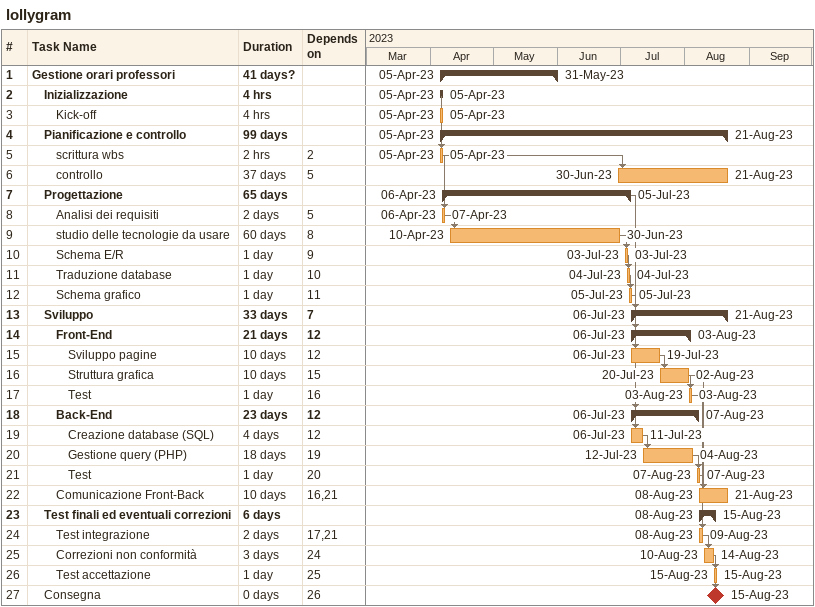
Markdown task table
lollygram

| ID | Level | Task | Duration | Start | Finish | Predecessors |
|---|---|---|---|---|---|---|
| 1 | 1 | **Gestione orari professori** | 41d? | 2023-04-05 | 2023-05-31 |  |
| 2 | 2 | **Inizializzazione** | 4h | 2023-04-05 | 2023-04-05 |  |
| 3 | 3 | Kick-off | 4h | 2023-04-05 | 2023-04-05 |  |
| 4 | 2 | **Pianificazione e controllo** | 99d | 2023-04-05 | 2023-08-21 |  |
| 5 | 3 | scrittura wbs | 2h | 2023-04-05 | 2023-04-05 | 2 |
| 6 | 3 | controllo | 37d | 2023-06-30 | 2023-08-21 | 5 |
| 7 | 2 | **Progettazione** | 65d | 2023-04-06 | 2023-07-05 |  |
| 8 | 3 | Analisi dei requisiti | 2d | 2023-04-06 | 2023-04-07 | 5 |
| 9 | 3 | studio delle tecnologie da usare | 60d | 2023-04-10 | 2023-06-30 | 8 |
| 10 | 3 | Schema E/R | 1d | 2023-07-03 | 2023-07-03 | 9 |
| 11 | 3 | Traduzione database | 1d | 2023-07-04 | 2023-07-04 | 10 |
| 12 | 3 | Schema grafico | 1d | 2023-07-05 | 2023-07-05 | 11 |
| 13 | 2 | **Sviluppo** | 33d | 2023-07-06 | 2023-08-21 | 7 |
| 14 | 3 | **Front-End** | 21d | 2023-07-06 | 2023-08-03 | 12 |
| 15 | 4 | Sviluppo pagine | 10d | 2023-07-06 | 2023-07-19 | 12 |
| 16 | 4 | Struttura grafica | 10d | 2023-07-20 | 2023-08-02 | 15 |
| 17 | 4 | Test | 1d | 2023-08-03 | 2023-08-03 | 16 |
| 18 | 3 | **Back-End** | 23d | 2023-07-06 | 2023-08-07 | 12 |
| 19 | 4 | Creazione database (SQL) | 4d | 2023-07-06 | 2023-07-11 | 12 |
| 20 | 4 | Gestione query (PHP) | 18d | 2023-07-12 | 2023-08-04 | 19 |
| 21 | 4 | Test | 1d | 2023-08-07 | 2023-08-07 | 20 |
| 22 | 3 | Comunicazione Front-Back | 10d | 2023-08-08 | 2023-08-21 | 16, 21 |
| 23 | 2 | **Test finali ed eventuali correzioni** | 6d | 2023-08-08 | 2023-08-15 |  |
| 24 | 3 | Test integrazione | 2d | 2023-08-08 | 2023-08-09 | 17, 21 |
| 25 | 3 | Correzioni non conformità | 3d | 2023-08-10 | 2023-08-14 | 24 |
| 26 | 3 | Test accettazione | 1d | 2023-08-15 | 2023-08-15 | 25 |
| 27 | 2 | Consegna | 0d | 2023-08-15 | 2023-08-15 | 26 |
